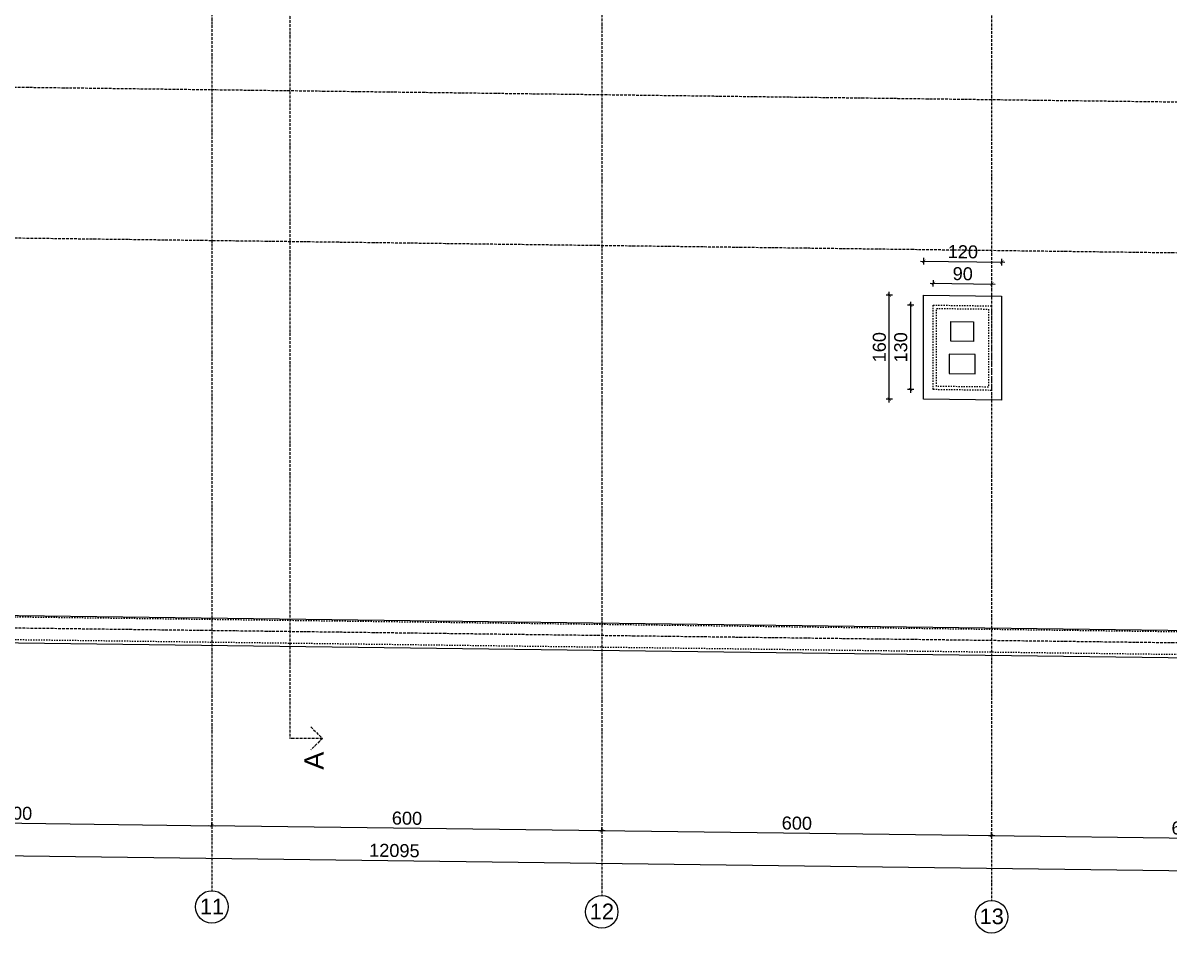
# Model space of a CAD drawing. Header units: inches. Extents: x -72385 to 39588, y -6525 to 66685.
# Drawn here: x -46846 to -45082, y -6229 to -4828 of the extents above; entities that cross this region are included whole.
import ezdxf

# ---------------------------------------------------------------- set-up
doc = ezdxf.new("R2010")
doc.units = ezdxf.units.IN
doc.header["$MEASUREMENT"] = 0
doc.linetypes.add('DashDot', pattern=[0.6, 0.4, -0.1, 0, -0.1])
doc.linetypes.add('Hidden', pattern=[0.4, 0.2, -0.2])
for name, color, linetype, lineweight in [('Изгледни линии', 253, 'Continuous', 25), ('Линия на разрез', 252, 'DashDot', 25), ('Надписи коти външни', 252, 'Continuous', 25), ('Надписи коти вътрешни', 252, 'Continuous', 25), ('Надписи Оси', 252, 'Continuous', 25), ('Оси', 252, 'DashDot', 25), ('Пунктир', 253, 'Hidden', 25)]:
    doc.layers.add(name, color=color, linetype=linetype, lineweight=lineweight)
doc.styles.add('Arial Regular', font='arial.ttf')
doc.styles.get("Standard").update_dxf_attribs({"font": 'arial.ttf'})
doc.dimstyles.new('Annotative', dxfattribs={"dimscale": 0, "dimtxt": 20, "dimasz": 5, "dimexe": 5, "dimexo": 5, "dimgap": 5, "dimtad": 1, "dimdec": 0, "dimzin": 0, "dimdsep": 46, "dimtxsty": 'Standard', "dimblk": 'ARCHTICK', "dimcen": 5, "dimdle": 5, "dimadec": 0, "dimazin": 0, "dimtfac": 1, "dimtdec": 0, "dimtofl": 0, "dimtmove": 0, "dimatfit": 3, "dimldrblk": 'ARCHTICK', "dimfxl": 5, "dimfxlon": 1, "dimtolj": 1, "dimtzin": 0, "dimarcsym": 1})

# ---------------------------------------------------------------- blocks, each defined once
blk = doc.blocks.new('_ArchTick')
at = {"color": 0, "linetype": 'ByBlock', "const_width": 0.15}
blk.add_lwpolyline([(-0.5, -0.5), (0.5, 0.5)], dxfattribs=at)
blk = doc.blocks.new('*D3544')
at = {"layer": 'Defpoints', "color": 0, "ltscale": 50, "transparency": 16777216}
for p in [(-45354.4, -5230.2), (-45444.8, -5262.6), (-45354.8, -5263.8)]:
    blk.add_point(p, dxfattribs=at)
at = {"layer": 'Надписи коти вътрешни', "color": 0, "lineweight": -2, "ltscale": 50, "transparency": 16777216}
for p, q in [((-45449.4, -5229), (-45349.4, -5230.3)), ((-45444.5, -5234), (-45444.3, -5224)), ((-45354.5, -5235.2), (-45354.3, -5225.2))]:
    blk.add_line(p, q, dxfattribs=at)
at = {"layer": 'Надписи коти вътрешни', "color": 0, "lineweight": -2, "ltscale": 50, "transparency": 16777216, "xscale": 5, "yscale": 5, "zscale": 5}
for p, rotation in [((-45444.4, -5229), 179.2706286525532), ((-45354.4, -5230.2), 359.2706286525532)]:
    blk.add_blockref('_ArchTick', p, dxfattribs=dict(at, rotation=rotation))
at = {"layer": 'Надписи коти вътрешни', "color": 0, "ltscale": 50, "transparency": 16777216, "insert": (-45399.2, -5214.4), "char_height": 20, "attachment_point": 5, "rotation": 359.2706}
blk.add_mtext('\\A1;90', dxfattribs=at)
blk = doc.blocks.new('*D3545')
at = {"layer": 'Defpoints', "color": 0, "ltscale": 50, "transparency": 16777216}
for p in [(-45339.2, -5196.6), (-45459.8, -5247.4), (-45339.8, -5248.9)]:
    blk.add_point(p, dxfattribs=at)
at = {"layer": 'Надписи коти вътрешни', "color": 0, "lineweight": -2, "ltscale": 50, "transparency": 16777216}
for p, q in [((-45464.2, -5195), (-45334.2, -5196.7)), ((-45459.2, -5200.1), (-45459.1, -5190.1)), ((-45339.2, -5201.6), (-45339.1, -5191.6))]:
    blk.add_line(p, q, dxfattribs=at)
at = {"layer": 'Надписи коти вътрешни', "color": 0, "lineweight": -2, "ltscale": 50, "transparency": 16777216, "xscale": 5, "yscale": 5, "zscale": 5}
for p, rotation in [((-45459.2, -5195.1), 179.2706286525532), ((-45339.2, -5196.6), 359.2706286525532)]:
    blk.add_blockref('_ArchTick', p, dxfattribs=dict(at, rotation=rotation))
at = {"layer": 'Надписи коти вътрешни', "color": 0, "ltscale": 50, "transparency": 16777216, "insert": (-45399, -5180.6), "char_height": 20, "attachment_point": 5, "rotation": 359.2706}
blk.add_mtext('\\A1;120', dxfattribs=at)
blk = doc.blocks.new('*D3546')
at = {"layer": 'Defpoints', "color": 0, "ltscale": 50, "transparency": 16777216}
for p in [(-45479.3, -5262.6), (-45444.8, -5262.6), (-45444.8, -5392.6)]:
    blk.add_point(p, dxfattribs=at)
at = {"layer": 'Надписи коти вътрешни', "color": 0, "lineweight": -2, "ltscale": 50, "transparency": 16777216}
for p, q in [((-45474.3, -5262.6), (-45484.3, -5262.6)), ((-45479.3, -5397.6), (-45479.3, -5257.6)), ((-45474.3, -5392.6), (-45484.3, -5392.6))]:
    blk.add_line(p, q, dxfattribs=at)
at = {"layer": 'Надписи коти вътрешни', "color": 0, "lineweight": -2, "ltscale": 50, "transparency": 16777216, "xscale": 5, "yscale": 5, "zscale": 5}
for p, rotation in [((-45479.3, -5262.6), 90), ((-45479.3, -5392.6), 270)]:
    blk.add_blockref('_ArchTick', p, dxfattribs=dict(at, rotation=rotation))
at = {"layer": 'Надписи коти вътрешни', "color": 0, "ltscale": 50, "transparency": 16777216, "insert": (-45494.5, -5327.6), "char_height": 20, "attachment_point": 5, "rotation": 90}
blk.add_mtext('\\A1;130', dxfattribs=at)
blk = doc.blocks.new('*D3547')
at = {"layer": 'Defpoints', "color": 0, "ltscale": 50, "transparency": 16777216}
for p in [(-45512.3, -5247.4), (-45459.8, -5247.4), (-45459.8, -5407.4)]:
    blk.add_point(p, dxfattribs=at)
at = {"layer": 'Надписи коти вътрешни', "color": 0, "lineweight": -2, "ltscale": 50, "transparency": 16777216}
for p, q in [((-45507.3, -5247.4), (-45517.3, -5247.4)), ((-45512.3, -5412.4), (-45512.3, -5242.4)), ((-45507.3, -5407.4), (-45517.3, -5407.4))]:
    blk.add_line(p, q, dxfattribs=at)
at = {"layer": 'Надписи коти вътрешни', "color": 0, "lineweight": -2, "ltscale": 50, "transparency": 16777216, "xscale": 5, "yscale": 5, "zscale": 5}
for p, rotation in [((-45512.3, -5247.4), 90), ((-45512.3, -5407.4), 270)]:
    blk.add_blockref('_ArchTick', p, dxfattribs=dict(at, rotation=rotation))
at = {"layer": 'Надписи коти вътрешни', "color": 0, "ltscale": 50, "transparency": 16777216, "insert": (-45527.5, -5327.4), "char_height": 20, "attachment_point": 5, "rotation": 90}
blk.add_mtext('\\A1;160', dxfattribs=at)
blk = doc.blocks.new('*D6487')
at = {"layer": 'Defpoints', "color": 0, "ltscale": 50, "transparency": 16777216}
for p in [(-47154.8, -6055.9), (-46554.8, -6063.5), (-46554.8, -6063.5)]:
    blk.add_point(p, dxfattribs=at)
at = {"layer": 'Надписи коти външни', "color": 0, "lineweight": -2, "ltscale": 50, "transparency": 16777216}
for p, q in [((-47159.8, -6055.8), (-46549.8, -6063.6)), ((-47154.8, -6055.9), (-47154.8, -6050.9)), ((-46554.8, -6063.5), (-46554.9, -6068.5))]:
    blk.add_line(p, q, dxfattribs=at)
at = {"layer": 'Надписи коти външни', "color": 0, "lineweight": -2, "ltscale": 50, "transparency": 16777216, "xscale": 5, "yscale": 5, "zscale": 5}
for p, rotation in [((-47154.8, -6055.9), 179.2706286525447), ((-46554.8, -6063.5), 359.2706286525447)]:
    blk.add_blockref('_ArchTick', p, dxfattribs=dict(at, rotation=rotation))
at = {"layer": 'Надписи коти външни', "color": 0, "ltscale": 50, "transparency": 16777216, "insert": (-46854.6, -6044.5), "char_height": 20, "attachment_point": 5, "rotation": 359.2706}
blk.add_mtext('\\A1;600', dxfattribs=at)
blk = doc.blocks.new('*D6488')
at = {"layer": 'Defpoints', "color": 0, "ltscale": 50, "transparency": 16777216}
for p in [(-46554.8, -6063.5), (-45954.6, -6071.2), (-45954.6, -6071.2)]:
    blk.add_point(p, dxfattribs=at)
at = {"layer": 'Надписи коти външни', "color": 0, "lineweight": -2, "ltscale": 50, "transparency": 16777216}
for p, q in [((-46559.8, -6063.5), (-45949.6, -6071.2)), ((-46554.8, -6063.5), (-46554.8, -6058.5)), ((-45954.6, -6071.2), (-45954.6, -6066.2))]:
    blk.add_line(p, q, dxfattribs=at)
at = {"layer": 'Надписи коти външни', "color": 0, "lineweight": -2, "ltscale": 50, "transparency": 16777216, "xscale": 5, "yscale": 5, "zscale": 5}
for p, rotation in [((-46554.8, -6063.5), 179.2706286525537), ((-45954.6, -6071.2), 359.2706286525537)]:
    blk.add_blockref('_ArchTick', p, dxfattribs=dict(at, rotation=rotation))
at = {"layer": 'Надписи коти външни', "color": 0, "ltscale": 50, "transparency": 16777216, "insert": (-46254.5, -6052.2), "char_height": 20, "attachment_point": 5, "rotation": 359.2706}
blk.add_mtext('\\A1;600', dxfattribs=at)
blk = doc.blocks.new('*D6489')
at = {"layer": 'Defpoints', "color": 0, "ltscale": 50, "transparency": 16777216}
for p in [(-45954.6, -6071.2), (-45354.8, -6078.8), (-45354.8, -6078.8)]:
    blk.add_point(p, dxfattribs=at)
at = {"layer": 'Надписи коти външни', "color": 0, "lineweight": -2, "ltscale": 50, "transparency": 16777216}
for p, q in [((-45954.6, -6071.2), (-45954.6, -6066.2)), ((-45959.6, -6071.1), (-45349.8, -6078.9)), ((-45354.8, -6078.8), (-45354.8, -6073.8))]:
    blk.add_line(p, q, dxfattribs=at)
at = {"layer": 'Надписи коти външни', "color": 0, "lineweight": -2, "ltscale": 50, "transparency": 16777216, "xscale": 5, "yscale": 5, "zscale": 5}
for p, rotation in [((-45954.6, -6071.2), 179.2706286525469), ((-45354.8, -6078.8), 359.2706286525469)]:
    blk.add_blockref('_ArchTick', p, dxfattribs=dict(at, rotation=rotation))
at = {"layer": 'Надписи коти външни', "color": 0, "ltscale": 50, "transparency": 16777216, "insert": (-45654.5, -6059.8), "char_height": 20, "attachment_point": 5, "rotation": 359.2706}
blk.add_mtext('\\A1;600', dxfattribs=at)
blk = doc.blocks.new('*D6490')
at = {"layer": 'Defpoints', "color": 0, "ltscale": 50, "transparency": 16777216}
for p in [(-45354.8, -6078.8), (-44754.8, -6086.5), (-44754.8, -6086.5)]:
    blk.add_point(p, dxfattribs=at)
at = {"layer": 'Надписи коти външни', "color": 0, "lineweight": -2, "ltscale": 50, "transparency": 16777216}
for p, q in [((-45359.8, -6078.8), (-44749.8, -6086.5)), ((-45354.8, -6078.8), (-45354.8, -6073.8)), ((-44754.8, -6086.5), (-44754.8, -6081.5))]:
    blk.add_line(p, q, dxfattribs=at)
at = {"layer": 'Надписи коти външни', "color": 0, "lineweight": -2, "ltscale": 50, "transparency": 16777216, "xscale": 5, "yscale": 5, "zscale": 5}
for p, rotation in [((-45354.8, -6078.8), 179.2706286525473), ((-44754.8, -6086.5), 359.2706286525473)]:
    blk.add_blockref('_ArchTick', p, dxfattribs=dict(at, rotation=rotation))
at = {"layer": 'Надписи коти външни', "color": 0, "ltscale": 50, "transparency": 16777216, "insert": (-45054.6, -6067.4), "char_height": 20, "attachment_point": 5, "rotation": 359.2706}
blk.add_mtext('\\A1;600', dxfattribs=at)
blk = doc.blocks.new('*D6505')
at = {"layer": 'Defpoints', "color": 0, "ltscale": 50, "transparency": 16777216}
for p in [(-52317.3, -5707.7), (-40222.3, -5861.6), (-40226.6, -6194.1)]:
    blk.add_point(p, dxfattribs=at)
at = {"layer": 'Надписи коти външни', "color": 0, "lineweight": -2, "ltscale": 50, "transparency": 16777216}
for p, q in [((-52326.6, -6040.1), (-40221.6, -6194.2)), ((-52321.5, -6035.1), (-52321.6, -6045.1)), ((-40226.5, -6189.1), (-40226.6, -6199.1))]:
    blk.add_line(p, q, dxfattribs=at)
at = {"layer": 'Надписи коти външни', "color": 0, "lineweight": -2, "ltscale": 50, "transparency": 16777216, "xscale": 5, "yscale": 5, "zscale": 5}
for p, rotation in [((-52321.6, -6040.1), 179.2706286525472), ((-40226.6, -6194.1), 359.2706286525473)]:
    blk.add_blockref('_ArchTick', p, dxfattribs=dict(at, rotation=rotation))
at = {"layer": 'Надписи коти външни', "color": 0, "ltscale": 50, "transparency": 16777216, "insert": (-46273.9, -6101.9), "char_height": 20, "attachment_point": 5, "rotation": 359.2706}
blk.add_mtext('\\A1;12095', dxfattribs=at)

msp = doc.modelspace()

# ---------------------------------------------------------------- linework, layer by layer
at = {"layer": 'Изгледни линии', "ltscale": 50}
for points in [[(-46572.3, -3940.6), (-52322.3, -3867.4), (-52322.3, -5712.6), (-40217.3, -5866.7), (-40217.3, -4021.6), (-45937.3, -3948.7)], [(-46572.4, -3982.7), (-52280.3, -3910), (-52280.3, -5671.1), (-40259.3, -5824.2), (-40259.3, -4063), (-45937.4, -3990.7)]]:
    msp.add_lwpolyline(points, dxfattribs=at)
for points in [[(-45339.8, -5409), (-45459.8, -5407.4), (-45459.8, -5247.4), (-45339.8, -5248.9)], [(-45382.4, -5318.4), (-45417.4, -5318), (-45417.4, -5288), (-45382.4, -5288.4)], [(-45380, -5338.4), (-45420, -5337.9), (-45420, -5367.9), (-45380, -5368.4)]]:
    msp.add_lwpolyline(points, close=True, dxfattribs=at)
at = {"layer": 'Линия на разрез', "ltscale": 10}
for p, q in [((-46434.8, -3768.8), (-46434.8, -5929.3)), ((-46402.5, -5911.6), (-46384.8, -5929.3)), ((-46384.8, -5929.3), (-46434.8, -5929.3)), ((-46384.8, -5929.3), (-46402.5, -5946.9))]:
    msp.add_line(p, q, dxfattribs=at)
msp.add_lwpolyline([(-52477.2, -4855.6), (-41314.8, -4997.7), (-41314.8, -5497.7), (-40082.4, -5513.4)], dxfattribs=at)
at = {"layer": 'Надписи Оси', "ltscale": 50}
for centre in [(-46554.8, -6188.6), (-45954.8, -6196.2), (-45354.8, -6203.8)]:
    msp.add_circle(centre, 25, dxfattribs=at)
at = {"layer": 'Оси', "ltscale": 10}
for p, q in [((-46554.8, -3563.3), (-46554.8, -6163.6)), ((-45954.8, -3571), (-45954.8, -6171.2)), ((-45354.8, -3578.6), (-45354.8, -6178.8)), ((-39839.8, -5849), (-52699.8, -5685.3))]:
    msp.add_line(p, q, dxfattribs=at)
msp.add_lwpolyline([(-39839.8, -5249), (-51384.8, -5102), (-51384.8, -4972), (-52699.8, -4955.2)], dxfattribs=at)
at = {"layer": 'Пунктир', "ltscale": 10}
for points in [[(-46572.3, -3945.6), (-52317.3, -3872.5), (-52317.3, -5707.7), (-40222.3, -5861.6), (-40222.3, -4026.5), (-45937.3, -3953.7)], [(-46572.3, -3980.7), (-52282.3, -3908), (-52282.3, -5673.1), (-40257.3, -5826.2), (-40257.3, -4061), (-45937.3, -3988.7)]]:
    msp.add_lwpolyline(points, dxfattribs=at)
for points in [[(-45354.8, -5263.8), (-45354.8, -5393.8), (-45444.8, -5392.6), (-45444.8, -5262.6)], [(-45359.8, -5268.7), (-45359.8, -5388.7), (-45439.8, -5387.7), (-45439.8, -5267.7)]]:
    msp.add_lwpolyline(points, close=True, dxfattribs=at)

# ---------------------------------------------------------------- texts
at = {"layer": 'Линия на разрез', "ltscale": 10, "insert": (-46412.5, -5977.6), "char_height": 30, "width": 270.734, "attachment_point": 1, "rotation": 90, "style": 'Arial Regular'}
msp.add_mtext('А', dxfattribs=at)
at = {"layer": 'Надписи Оси', "ltscale": 100, "char_height": 24, "width": 27.213, "attachment_point": 1, "style": 'Arial Regular'}
for s, insert in [('\\pxqc;11', (-46568.2, -6175.8)), ('\\pxqc;12', (-45968.2, -6183.5)), ('\\pxqc;13', (-45368.2, -6191.1))]:
    msp.add_mtext(s, dxfattribs=dict(at, insert=insert))

# ---------------------------------------------------------------- dimensions: what is measured, and where the dimension line sits
at = {"layer": 'Надписи коти външни', "ltscale": 50}
dim = msp.add_aligned_dim(p1=(-52317.3, -5707.7), p2=(-40222.3, -5861.6), distance=-332.5, text='12095', dimstyle='Annotative', override={"dimscale": 0, "dimtix": 0, "dimtofl": 0, "dimtmove": 0, "dimatfit": 3}, dxfattribs=at)
dim.commit()
dim.dimension.update_dxf_attribs({"geometry": '*D6505', "text_midpoint": (-46273.9, -6101.9)})
for p1, p2, picture, middle in [((-47154.8, -6055.9), (-46554.8, -6063.5), '*D6487', (-46854.6, -6044.5)), ((-46554.8, -6063.5), (-45954.6, -6071.2), '*D6488', (-46254.5, -6052.2)), ((-45954.6, -6071.2), (-45354.8, -6078.8), '*D6489', (-45654.5, -6059.8)), ((-45354.8, -6078.8), (-44754.8, -6086.5), '*D6490', (-45054.6, -6067.4))]:
    dim = msp.add_aligned_dim(p1=p1, p2=p2, distance=0, dimstyle='Annotative', override={"dimscale": 0, "dimtix": 0, "dimtofl": 0, "dimtmove": 0, "dimatfit": 3}, dxfattribs=at)
    dim.commit()
    dim.dimension.update_dxf_attribs({"geometry": picture, "text_midpoint": middle})
at = {"layer": 'Надписи коти вътрешни', "ltscale": 50}
for p1, p2, distance, picture, middle in [((-45459.8, -5247.4), (-45339.8, -5248.9), 52.3, '*D3545', (-45399, -5180.6)), ((-45444.8, -5262.6), (-45354.8, -5263.8), 33.6, '*D3544', (-45399.2, -5214.4))]:
    dim = msp.add_aligned_dim(p1=p1, p2=p2, distance=distance, dimstyle='Annotative', override={"dimscale": 0, "dimtix": 0, "dimtofl": 0, "dimtmove": 0, "dimatfit": 3}, dxfattribs=at)
    dim.commit()
    dim.dimension.update_dxf_attribs({"geometry": picture, "text_midpoint": middle})
for base, p1, p2, picture, middle in [((-45512.3, -5247.4), (-45459.8, -5407.4), (-45459.8, -5247.4), '*D3547', (-45527.5, -5327.4)), ((-45479.3, -5262.6), (-45444.8, -5392.6), (-45444.8, -5262.6), '*D3546', (-45494.5, -5327.6))]:
    dim = msp.add_linear_dim(base=base, p1=p1, p2=p2, angle=90, dimstyle='Annotative', override={"dimscale": 0, "dimtix": 0, "dimtofl": 0, "dimtmove": 0, "dimatfit": 3}, dxfattribs=at)
    dim.commit()
    dim.dimension.update_dxf_attribs({"geometry": picture, "text_midpoint": middle})

doc.saveas('drawing.dxf')
